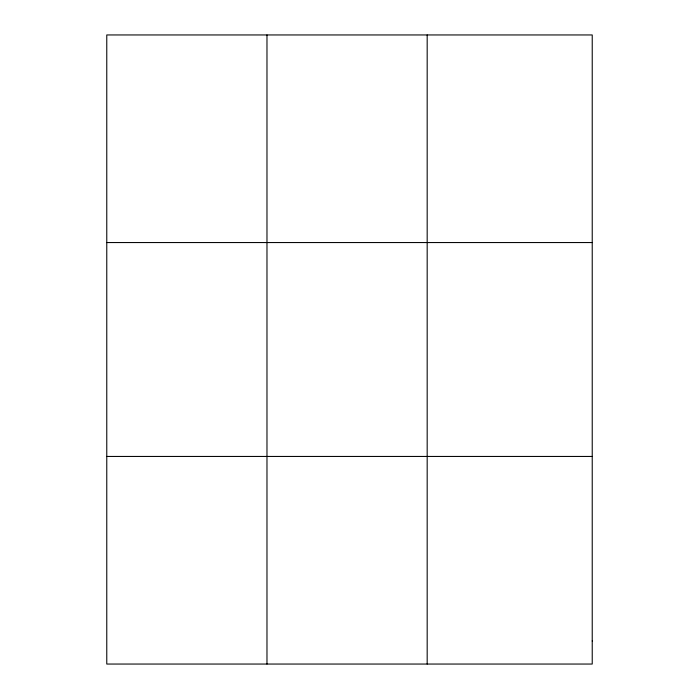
<?xml version="1.0" encoding="UTF-8"?>
<svg xmlns="http://www.w3.org/2000/svg" width="699" height="699" viewBox="0 0 699 699"><rect width="100%" height="100%" fill="white"/><g stroke="black" fill="none" stroke-linecap="round" stroke-linejoin="round"><path stroke-width="1.05" d="M266.974 34.95L266.974 664.05M427.176 34.95L427.176 664.05M106.772 242.553L592.228 242.553M106.772 456.447L592.228 456.447M592.228 640.983L592.228 664.05L106.772 664.05L106.772 34.95L592.228 34.95L592.228 640.983"/></g></svg>
